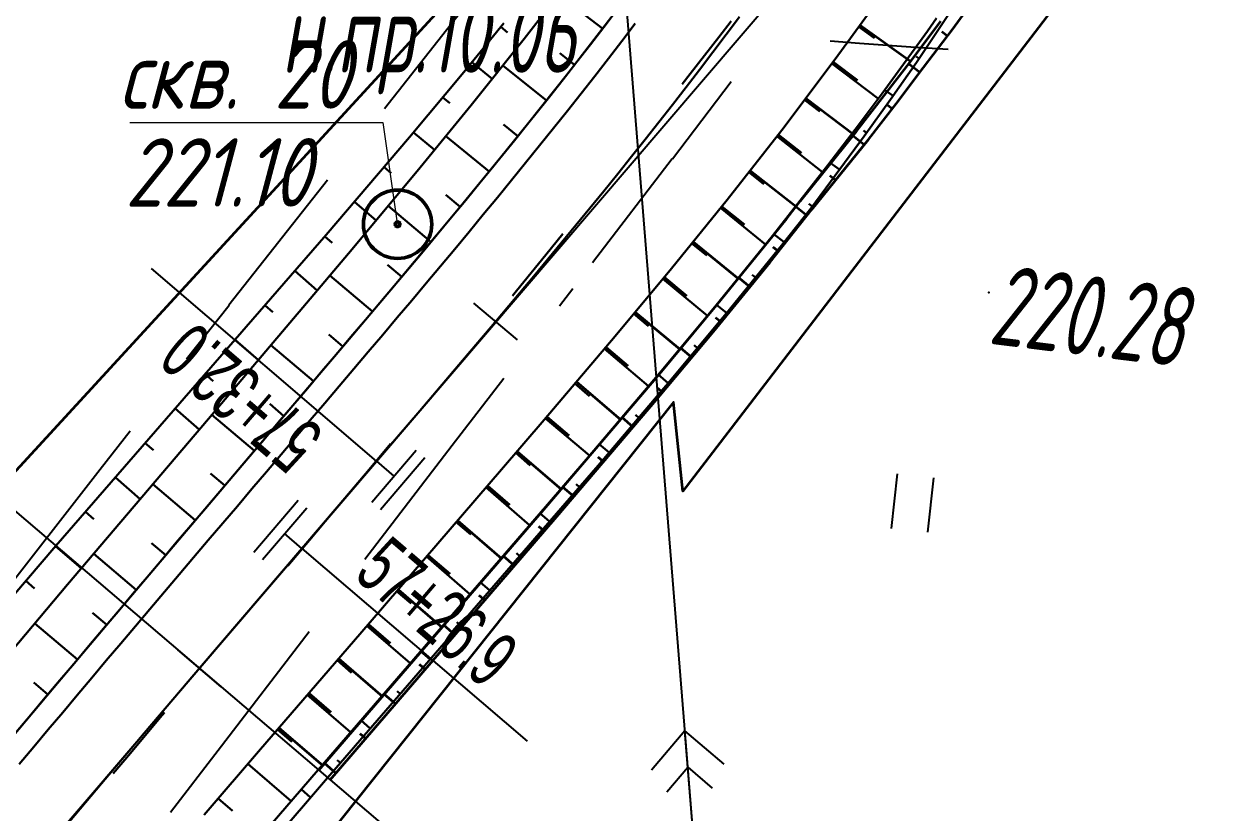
# Model space of a CAD drawing. Header units: millimetres. Extents: x -1799 to 6962, y -1020 to 4121.
# Drawn here: x 3346.3 to 3399.2, y 2337.5 to 2372.1 of the extents above; entities that cross this region are included whole.
import ezdxf
from ezdxf import colors
from ezdxf.entities.mleader import LeaderData, LeaderLine
from ezdxf.math import Vec2, Vec3

# ---------------------------------------------------------------- set-up
doc = ezdxf.new("R2010")
doc.units = ezdxf.units.MM
doc.linetypes.add('CONTI', pattern=[0])
doc.linetypes.add('STROT', pattern=[1.7, 0.5, -1.2])
for name, color, linetype, lineweight in [('10', 1, 'Continuous', 35), ('геология', 7, 'Continuous', 20), ('КОПИЯ_ОСЬ_13_ОТКОСЫ', 7, 'Continuous', 30), ('ОСЬ_ВЕРХ_ПОКРЫТИЯ_ГРАНИЦЫ_ПОЛОС', 7, 'Continuous', 30), ('ОСЬ_ВЕРХ_ПОКРЫТИЯ_ОСЬ', 1, 'Continuous', 30), ('Ось_примыкания', 1, 'Continuous', 35), ('Отметки', 5, 'Continuous', 30)]:
    doc.layers.add(name, color=color, linetype=linetype, lineweight=lineweight)
for name, color, linetype in [('GOR_BDEFAULT', 212, 'CONTI'), ('NAD_MDEFAULT', 7, 'CONTI'), ('PI_OTDEFAULT', 172, 'CONTI'), ('PI_TTDEFAULT', 5, 'CONTI'), ('SIT_LDEFAULT', 7, 'CONTI'), ('ZAPSKDEFAULT', 7, 'CONTI'), ('КОПИЯ_ОСЬ_ТАНГЕНСЫ', 1, 'Continuous'), ('ОСЬ_ВЕРХ_ПОКРЫТИЯ_ОТКОСЫ', 7, 'Continuous'), ('ОСЬ_ВЕРХ_ПОКРЫТИЯ_ПИКЕТЫ', 1, 'Continuous'), ('ОСЬ_ВЕРХ_ПОКРЫТИЯ_РАЗБИВКА_КРИВ', 1, 'Continuous'), ('ОСЬ_ВЕРХ_ПОКРЫТИЯ_ТАНГЕНСЫ', 1, 'Continuous'), ('разметка', 7, 'Continuous')]:
    doc.layers.add(name, color=color, linetype=linetype)
doc.styles.add('eskd', font='spds.shx', dxfattribs={"width": 1.2, "oblique": 15})
doc.styles.get("Standard").update_dxf_attribs({"font": 'arial.ttf'})
doc.styles.add('ГОСТ', font='', dxfattribs={"oblique": 15, "height": 4})
doc.styles.get('ГОСТ').set_extended_font_data('GOST type A')

# ---------------------------------------------------------------- blocks, each defined once
blk = doc.blocks.new('BL_2011')
at = {"color": 0}
for p, q in [((0, 0), (0, 2.4)), ((1.6, 0), (1.6, 2.4))]:
    blk.add_line(p, q, dxfattribs=at)
blk = doc.blocks.new('*U52')
at = {"layer": 'КОПИЯ_ОСЬ_13_ОТКОСЫ'}
for points in [[(84.603958129883, 116.702667236328), (89.58895111084, 122.524314880371), (99.593124389648, 134.023681640625), (101.447914123535, 136.164947509766), (105.103149414063, 140.443862915039), (107.486320495605, 143.301986694336), (109.23193359375, 145.446517944336)], [(87.640975952148, 117.900466918945), (90.108901977539, 120.824569702148), (96.278289794922, 128.098510742188), (100.5869140625, 133.175079345703), (102.417343139648, 135.342147827148), (105.432456970215, 138.953216552734), (107.800849914551, 141.848526000977), (110.118843078613, 144.755661010742), (112.372581481934, 147.675064086914)], [(109.09920501709, 145.282028198242), (109.396026611328, 145.042358398438)], [(107.837532043457, 143.730209350586), (108.72314453125, 143.005233764648)], [(106.560180664063, 142.191268920898), (106.866409301758, 141.935928344727)], [(105.279365539551, 140.655197143555), (106.198066711426, 139.88916015625)], [(103.982833862305, 139.132385253906), (104.299682617188, 138.861724853516)], [(102.683799743652, 137.611694335938), (103.634346008301, 136.799697875977)], [(101.384254455566, 136.091445922852), (101.711219787598, 135.808212280273)], [(100.074775695801, 134.579727172852), (101.055679321289, 133.730056762695)], [(98.763145446777, 133.069885253906), (99.101905822754, 132.775100708008)], [(97.450263977051, 131.561126708984), (98.46654510497999, 130.676788330078)], [(96.137382507324, 130.052383422852), (96.48853302002001, 129.746826171875)], [(94.82471466064501, 128.543441772461), (95.87832641601601, 127.626945495605)], [(93.512107849121, 127.034439086914), (93.875877380371, 126.718017578125)], [(92.199501037598, 125.525444030762), (93.290809631348, 124.576164245605)], [(90.88690185546899, 124.016448974609), (91.263168334961, 123.689155578613)], [(89.574424743652, 122.507347106934), (90.71082305908199, 121.53426361084)], [(88.27359008789101, 120.988189697266), (88.65904998779301, 120.658126831055)]]:
    blk.add_lwpolyline(points, dxfattribs=at)
blk = doc.blocks.new('_None')

msp = doc.modelspace()

# ---------------------------------------------------------------- linework, layer by layer
at = {"ltscale": 7}
msp.add_lwpolyline([(3323.922126793719, 2369.49808446077), (3387.366282349636, 2315.3661867533)], dxfattribs=at)
at = {"layer": '10'}
msp.add_lwpolyline([(3257.785964376593, 2233.173480734614), (3305.505964376332, 2307.223480735359), (3311.155964376705, 2307.793480734726), (3315.665964376481, 2315.343480734539), (3323.015964376575, 2327.6234807348), (3351.525964376351, 2358.663480734837), (3376.445964376277, 2385.793480734726), (3392.325964376631, 2403.093480734539), (3390.565964376388, 2426.713480734651), (3389.945964376277, 2435.233480735135), (3387.645964376463, 2466.273480735173), (3420.035964376593, 2479.743480734912), (3419.855964376426, 2461.833480734763), (3415.225964376537, 2448.763480735396), (3411.670787553778, 2410.116803002928), (3414.315964376388, 2405.043480734726), (3391.075964376631, 2372.423480734614), (3375.145964376463, 2351.653480735061), (3374.735964376314, 2355.543480734726), (3355.765964376575, 2331.733480735135), (3331.815964376388, 2298.793480734726), (3310.79596437637, 2267.173480734614)], dxfattribs=at)
at = {"layer": 'GOR_BDEFAULT', "color": 212, "elevation": 220, "flags": 128}
msp.add_lwpolyline([(3381.611700376447, 2371.399216735189), (3382.891700376416, 2371.289216734854), (3385.141700376416, 2371.139214735863), (3386.78170037643, 2371.029213735287)], dxfattribs=at)
at = {"layer": 'PI_TTDEFAULT', "color": 5}
msp.add_point((3388.5617003764, 2360.359215734911, 220.284), dxfattribs=at)
at = {"layer": 'SIT_LDEFAULT', "color": 7}
for p, q in [((3375.881700376407, 2333.169213734952), (3371.671700376444, 2385.509217735765)), ((3365.381700376407, 2372.629212735606), (3362.0617003764, 2368.419213734952)), ((3377.271700376421, 2369.599213735585), (3374.691700376405, 2366.20921473523)), ((3374.681700376395, 2366.219216735487), (3371.181700376395, 2361.659211734695)), ((3359.571700376409, 2365.289216734854), (3355.241700376451, 2359.799218735111)), ((3369.741700376451, 2359.76921173503), (3370.331700376419, 2360.529213735287)), ((3355.251700376402, 2359.789216734854), (3353.391700376416, 2357.429215735209)), ((3365.04170037644, 2353.659211734695), (3367.301700376449, 2356.599213735585)), ((3350.921700376444, 2354.279213735287), (3349.601700376437, 2352.599213735585)), ((3361.211700376423, 2348.669213734952), (3365.04170037644, 2353.659211734695)), ((3349.601700376437, 2352.599213735585), (3344.771700376421, 2346.399216735189)), ((3354.771700376421, 2340.289216734854), (3358.771700376421, 2345.499215735507)), ((3375.241700376451, 2341.139214735863), (3373.771700376421, 2339.419213734952)), ((3375.801700376449, 2334.169213734952), (3375.241700376451, 2341.139214735863)), ((3376.961700376423, 2339.679215735209), (3375.241700376451, 2341.139214735863)), ((3352.681700376395, 2337.569214735565), (3354.78170037643, 2340.289216734854)), ((3374.451700376414, 2338.469216735487), (3375.371700376398, 2339.549218735111)), ((3375.371700376398, 2339.549218735111), (3376.441700376405, 2338.629212735606))]:
    msp.add_line(p, q, dxfattribs=at)
at = {"layer": 'геология', "color": 1, "linetype": 'Continuous'}
for p, q in [((3350.903481372787, 2367.809158479248), (3361.994693150898, 2367.809158479248)), ((3361.994693150898, 2367.809158479248), (3362.61632546178, 2363.398251540412))]:
    msp.add_line(p, q, dxfattribs=at)
at = {"layer": 'геология', "color": 1, "linetype": 'Continuous', "lineweight": 50}
for radius in [1.5, 0.1033866461948492]:
    msp.add_circle((3362.640957687787, 2363.352592078422), radius, dxfattribs=at)
at = {"layer": 'КОПИЯ_ОСЬ_13_ОТКОСЫ'}
for points in [[(3345.707965867807, 2344.624151219067), (3348.175739305307, 2347.548345555005), (3354.345172899057, 2354.822271336255), (3358.653766649057, 2359.898809422192), (3360.484333055307, 2362.065923680005), (3363.499469774057, 2365.67700766438), (3365.867633836557, 2368.572271336255), (3368.185504930307, 2371.479375828442), (3370.439411180307, 2374.398809422192)], [(3371.627887742807, 2371.93286703938), (3369.690387742807, 2373.428838719067)], [(3345.727985399057, 2340.846563328442), (3347.572223680307, 2343.043096531567), (3350.035602586557, 2345.962774265942), (3354.352985399057, 2351.054204930005), (3360.514118211557, 2358.31030844563), (3362.349567430307, 2360.48267172688), (3365.379352586557, 2364.110235203442), (3367.764606492807, 2367.025884617505), (3370.104450242807, 2369.95972250813), (3372.384723680307, 2372.912481297192)], [(3357.101051517742, 2336.203061485116), (3359.571022220867, 2339.081677818124), (3367.049293705242, 2347.708630943124), (3370.17710132243, 2351.319119834726), (3371.43149585368, 2352.774365806406), (3374.565162845867, 2356.455396079843), (3377.059669681805, 2359.449933433359), (3379.531959720867, 2362.494595908945), (3380.145240970867, 2363.26452388746), (3380.756447025555, 2364.038205528085), (3383.098243900555, 2367.210233115976), (3384.252174564617, 2368.82279720289), (3385.388160892742, 2370.447934531991), (3387.05405444743, 2372.950162315195)], [(3354.162048165143, 2337.453682549683), (3356.634216133893, 2340.338081963745), (3360.979430977643, 2345.38275969812), (3367.202575508893, 2352.598824151245), (3369.072204415143, 2354.777046807495), (3372.181091133893, 2358.44233001062), (3374.649841133893, 2361.413887627808), (3377.091247383893, 2364.427437432495), (3379.488708321393, 2367.48432219812), (3381.831970040143, 2370.59125579187), (3382.621520821393, 2371.669624932495), (3383.402282540143, 2372.75434172937)], [(3356.68637866618, 2336.555325889413), (3359.157936283367, 2339.43412532789), (3369.121193119305, 2350.960599326913), (3370.998268314617, 2353.142117881601), (3374.126686283367, 2356.820798301523), (3376.617408939617, 2359.810346031015), (3379.084938236492, 2362.848538780038), (3381.51352710368, 2365.936978721445), (3382.711036869305, 2367.50378169996), (3383.892311283367, 2369.082776450937), (3385.87192554118, 2371.814801597421), (3386.27426929118, 2372.384839439218)], [(3356.686462227643, 2336.555367119995), (3359.158141915143, 2339.434151299683), (3369.121032540143, 2350.960640557495), (3370.997985665143, 2353.142159112183), (3374.126891915143, 2356.82074797937), (3376.617614571393, 2359.810372002808), (3379.084899727643, 2362.84858001062), (3381.513610665143, 2365.93695891687), (3382.710876290143, 2367.503731377808), (3383.892516915143, 2369.082832940308), (3385.872009102643, 2371.814766534058), (3386.274352852643, 2372.384834893433)], [(3382.868591133893, 2372.011055596558), (3383.559020821393, 2371.512398369995)], [(3370.405719774057, 2370.34985922688), (3369.760211961557, 2370.84839438313)], [(3385.507301517742, 2370.626889610116), (3385.384742923992, 2370.708463096445)], [(3369.164997117807, 2368.781377781567), (3367.251422899057, 2370.307622898755)], [(3381.685973946393, 2370.398018487183), (3383.726501290143, 2368.859078057495)], [(3384.366310306805, 2368.984387779062), (3384.005470463055, 2369.238995933359)], [(3380.481872383893, 2368.80121672937), (3381.160095040143, 2368.289864190308)], [(3367.917926805307, 2367.217779148755), (3367.280231492807, 2367.726446140942)], [(3366.653766649057, 2365.667974461255), (3364.759723680307, 2367.217657078442)], [(3379.272399727643, 2367.208565362183), (3381.276794258893, 2365.63617766687)], [(3383.204200931805, 2367.356671714609), (3383.064918705242, 2367.457303428476)], [(3382.017677494305, 2365.746610069101), (3381.603004642742, 2366.052823448007)], [(3378.038024727643, 2365.634834893433), (3378.705016915143, 2365.11176360437)], [(3365.387165086557, 2364.120000828442), (3364.755817430307, 2364.636602390942)], [(3364.105426805307, 2362.584966648755), (3362.227008836557, 2364.153448094067)], [(3376.797790352643, 2364.065621026245), (3378.773864571393, 2362.46527922937)], [(3380.829811283367, 2364.137616538827), (3380.676735111492, 2364.250623130624)], [(3379.590431400555, 2362.568021201913), (3379.144020267742, 2362.923657798593)], [(3375.539001290143, 2362.511543877808), (3376.196227852643, 2361.979195244995)], [(3362.823200242807, 2361.049810398755), (3362.197223680307, 2361.572637547192)], [(3361.535602586557, 2359.519414890942), (3359.666950242807, 2361.09839438313)], [(3374.274352852643, 2360.962105401245), (3376.226013008893, 2359.340523369995)], [(3378.33042163493, 2361.014874839609), (3378.182716556805, 2361.134732627695)], [(3377.06967944743, 2359.462262534921), (3376.62680835368, 2359.821866416757)], [(3372.996520821393, 2359.42377532312), (3373.645446602643, 2358.884468682495)], [(3360.244098680307, 2357.99243735188), (3359.622516649057, 2358.520147312817)], [(3358.949665086557, 2356.467901219067), (3357.085407274057, 2358.050909031567)], [(3375.789772220867, 2357.925443076913), (3375.643654056805, 2358.047192954843)], [(3371.712829415143, 2357.890205987183), (3373.643493477643, 2356.252510674683)], [(3374.509010502117, 2356.389340781991), (3374.074440189617, 2356.759274864023)], [(3370.418884102643, 2356.365059502808), (3371.060973946393, 2355.82025969812)], [(3357.655231492807, 2354.943243015942), (3357.034137742807, 2355.470830906567)], [(3356.360797899057, 2353.41870688313), (3354.497028367807, 2355.00122641438)], [(3369.125427071393, 2354.83979094812), (3371.052184883893, 2353.205391534058)], [(3373.212501713055, 2354.866437339609), (3373.06821460368, 2354.989331626718)], [(3367.823180977643, 2353.32172454187), (3368.460876290143, 2352.77436126062)], [(3371.916114994305, 2353.343549156015), (3371.483009525555, 2353.712201499765)], [(3355.066364305307, 2351.894170750317), (3354.445270555307, 2352.421270359692)], [(3353.771930711557, 2350.369268406567), (3351.908649461557, 2351.94946860188)], [(3366.518493477643, 2351.805733330933), (3368.428161446393, 2350.158882744995)], [(3370.613746830242, 2351.825681114023), (3370.471656986492, 2351.948193931406)], [(3369.305397220867, 2350.312955283945), (3368.879982181805, 2350.681577110116)], [(3365.212341133893, 2350.291206963745), (3365.847595040143, 2349.743233330933)], [(3352.478473680307, 2348.843755711255), (3351.857379930307, 2349.370611180005)], [(3351.185016649057, 2347.318365086255), (3349.321247117807, 2348.898931492505)], [(3363.906188790143, 2348.776558526245), (3365.812438790143, 2347.13275969812)], [(3367.99594897868, 2348.801328086679), (3367.855201908367, 2348.923230552499)], [(3366.686256595867, 2347.289792442148), (3366.264137455242, 2347.655621909921)], [(3362.600036446393, 2347.262032159058), (3363.234313790143, 2346.715035088745)], [(3348.602497117807, 2344.264043797192), (3346.734333055307, 2345.840337742505)], [(3349.892047899057, 2345.792608250317), (3349.269489305307, 2346.317998875317)], [(3365.376198002117, 2345.778546714609), (3365.236915775555, 2345.899243736093)], [(3361.293884102643, 2345.74750579187), (3363.196716133893, 2344.106514580933)], [(3359.988220040143, 2344.232247002808), (3360.621520821393, 2343.687203057495)], [(3364.066139408367, 2344.26730098707), (3363.648414798992, 2344.629392051523)], [(3347.313434617807, 2342.734868992505), (3346.689411180307, 2343.258794773755)], [(3358.683044258893, 2342.716866143433), (3360.581970040143, 2341.081612237183)], [(3362.75620288493, 2342.756055259531), (3362.618385502117, 2342.875501060312)], [(3361.44614429118, 2341.244809531991), (3361.032814213055, 2341.603162193124)], [(3357.377868477643, 2341.201485284058), (3358.010192696393, 2340.657051690308)], [(3356.074645821393, 2339.684761651245), (3357.974548165143, 2338.055977471558)], [(3360.13608569743, 2339.733563804452), (3359.999244877117, 2339.852200889413)], [(3358.83042163493, 2338.218564414804), (3358.418068119305, 2338.572385215585)], [(3354.772888008893, 2338.166206963745), (3355.406188790143, 2337.62348235437)]]:
    msp.add_lwpolyline(points, dxfattribs=at)
at = {"layer": 'КОПИЯ_ОСЬ_ТАНГЕНСЫ'}
msp.add_line((3326.611700375865, 2311.939214735677), (3430.921700375862, 2433.799214736012), dxfattribs=at)
at = {"layer": 'ОСЬ_ВЕРХ_ПОКРЫТИЯ_ГРАНИЦЫ_ПОЛОС', "linetype": 'Continuous'}
for points in [[(3345.922176743896, 2341.078006733594), (3346.558481982482, 2341.836786646781), (3347.195269450118, 2342.594800788363), (3347.832488860333, 2343.352089848754), (3348.470090067052, 2344.108694609639), (3349.108023056129, 2344.864655922552), (3349.746237938069, 2345.620014707011), (3350.384684939994, 2346.374811941211), (3351.023314397733, 2347.129088644323), (3351.662076747723, 2347.882885877428), (3352.300922519478, 2348.636244721164), (3352.939802327261, 2349.389206282248), (3353.578666862488, 2350.141811660876), (3354.217466885611, 2350.894101969351), (3354.85615321823, 2351.646118298558), (3355.494707724903, 2352.397934945685), (3356.13324557042, 2353.149730790791), (3356.771783415936, 2353.901526632172), (3357.410321261452, 2354.653322475416), (3358.048859107055, 2355.405118320522), (3358.687328168171, 2356.156839232345), (3359.325189767531, 2356.908010604245), (3359.962196045535, 2357.658661439468), (3360.598184133947, 2358.408927544405), (3361.232991416628, 2359.158944064205), (3361.86645544362, 2359.908845373814), (3362.498413846022, 2360.658764977393), (3363.128704251236, 2361.408835404937), (3363.757164199904, 2362.15918809214), (3364.383631063896, 2362.909953301226), (3365.007941965227, 2363.661259981257), (3365.62993369686, 2364.413235694555), (3366.249442644921, 2365.166006490042), (3366.866304711884, 2365.919696801727), (3367.480355242742, 2366.674429347192), (3368.091428951864, 2367.430325008382), (3368.699359852539, 2368.187502739404), (3369.303981188315, 2368.946079438006), (3369.905125366649, 2369.706169850578), (3370.502623895076, 2370.467886459467), (3371.096307319365, 2371.231339361903), (3371.686005164645, 2371.996636169416), (3372.271545879377, 2372.763881886763)], [(3373.065561227073, 2372.155984175776), (3372.477124988081, 2371.384974967142), (3371.884646815548, 2370.616098889534), (3371.288300640104, 2369.849249205005), (3370.688259189317, 2369.084316640546), (3370.084694046391, 2368.321189500776), (3369.477775710062, 2367.559753783432), (3368.867673658367, 2366.799893288327), (3368.254556413662, 2366.041489738424), (3367.638591611039, 2365.284422888805), (3367.019946067545, 2364.528570630041), (3366.398785854844, 2363.773809109268), (3365.775276372509, 2363.020012830769), (3365.149582424065, 2362.267054774252), (3364.521868294172, 2361.514806491708), (3363.892297827444, 2360.763138221962), (3363.261034508681, 2360.01191899312), (3362.628241544657, 2359.261016740848), (3361.994081946681, 2358.510298394983), (3361.358718614656, 2357.759629998741), (3360.722314421679, 2357.008876818617), (3360.085032299956, 2356.25790344124), (3359.447035327039, 2355.506573875819), (3358.808551195494, 2354.754835359206), (3358.17001334992, 2354.003039515031), (3357.531475504462, 2353.251243671787), (3356.892937658888, 2352.499447828543), (3356.25439981343, 2351.747651983437), (3355.615849276519, 2350.995839973365), (3354.977202330783, 2350.243869663601), (3354.33848386186, 2349.49167465457), (3353.699743029496, 2348.739213873086), (3353.061029045153, 2347.986446239439), (3352.422391179725, 2347.23333067206), (3351.78387877151, 2346.479826114525), (3351.145541234067, 2345.725891528105), (3350.507428064253, 2344.971485915979), (3349.86958884993, 2344.21656831858), (3349.232073278205, 2343.461097832223), (3348.594931142705, 2342.70503361841), (3347.958212352105, 2341.948334912223), (3347.321966937461, 2341.190961034422), (3346.686245060273, 2340.432871393313), (3346.051097019876, 2339.674025506166)]]:
    msp.add_lwpolyline(points, dxfattribs=at)
at = {"layer": 'ОСЬ_ВЕРХ_ПОКРЫТИЯ_ОСЬ'}
msp.add_lwpolyline([(3347.788947601433, 2336.603420511273), (3349.660218626124, 2338.823118443054), (3351.537304084932, 2341.037902047311), (3354.046961202936, 2343.985105140519), (3358.449478793927, 2349.133651300718), (3358.449478793927, 2349.133651300718), (3361.722695808663, 2352.95758213607), (3361.722695808663, 2352.95758213607), (3363.609925400358, 2355.163728977938), (3365.493018912539, 2357.37340617684), (3366.744065888352, 2358.850219171879), (3367.990188062229, 2360.33118944933), (3368.611012000745, 2361.07355170456), (3369.23013481292, 2361.817333223683), (3369.847398150634, 2362.562658589718), (3370.462642713779, 2363.309651201976), (3371.075708176251, 2364.058433200617), (3371.686433113393, 2364.809125343722), (3372.294654930776, 2365.561846908567), (3372.900209795227, 2366.316715588247), (3373.502932566256, 2367.073847387371), (3374.10265673046, 2367.833356500057), (3374.699214337461, 2368.595355223318), (3375.292435937192, 2369.359953828541), (3375.882150520958, 2370.127260448796), (3376.468185462503, 2370.897380981048), (3377.050366463585, 2371.670418952976), (3377.628517501036, 2372.446475416807)], dxfattribs=at)
at = {"layer": 'ОСЬ_ВЕРХ_ПОКРЫТИЯ_ОТКОСЫ'}
msp.add_lwpolyline([(3354.162048165143, 2337.453682549683), (3356.634216133893, 2340.338081963745), (3360.979430977643, 2345.38275969812), (3367.202575508893, 2352.598824151245), (3369.072204415143, 2354.777046807495), (3372.181091133893, 2358.44233001062), (3374.649841133893, 2361.413887627808), (3377.091247383893, 2364.427437432495), (3379.488708321393, 2367.48432219812), (3381.831970040143, 2370.59125579187), (3382.621520821393, 2371.669624932495), (3383.402282540143, 2372.75434172937)], dxfattribs=at)
at = {"layer": 'ОСЬ_ВЕРХ_ПОКРЫТИЯ_ПИКЕТЫ'}
for p, q in [((3367.896669517542, 2358.277812004474), (3365.985789966866, 2359.889810560656)), ((3354.903970170746, 2343.063719283243), (3353.002148247624, 2344.686394041789))]:
    msp.add_line(p, q, dxfattribs=at)
at = {"layer": 'ОСЬ_ВЕРХ_ПОКРЫТИЯ_РАЗБИВКА_КРИВ'}
for p, q in [((3361.722695808663, 2352.95758213607), (3351.846698659714, 2361.411260643427)), ((3361.506963453876, 2351.167761039374), (3363.45781234027, 2353.446837304545)), ((3361.722695808663, 2352.95758213607), (3362.482387897073, 2352.307299173822)), ((3361.886809498052, 2350.84261955825), (3363.837658384446, 2353.121695824352)), ((3356.334516218174, 2348.969537609642), (3358.285365104597, 2351.248613875744)), ((3356.714362262292, 2348.644396129449), (3358.665211148773, 2350.92347239462)), ((3358.449478793927, 2349.133651300718), (3357.689786705518, 2349.783934262035)), ((3358.449478793927, 2349.133651300718), (3368.325475942876, 2340.679972792429))]:
    msp.add_line(p, q, dxfattribs=at)
at = {"layer": 'ОСЬ_ВЕРХ_ПОКРЫТИЯ_ТАНГЕНСЫ'}
msp.add_line((3326.611700375865, 2311.939214735677), (3430.921700375862, 2433.799214736012), dxfattribs=at)
at = {"layer": 'Ось_примыкания', "color": 0}
for p, q in [((3382.922217443391, 2372.087384498132), (3385.13163613558, 2370.497080428911)), ((3386.752726825545, 2371.599803273951), (3386.502753879651, 2371.789221957711)), ((3381.742394198411, 2370.472487072845), (3382.811672476362, 2369.666033126799)), ((3385.544326944664, 2370.006138572854), (3385.04641804458, 2370.385270688136)), ((3380.538102321627, 2368.875714993489), (3382.648455072844, 2367.284078524833)), ((3384.330254861279, 2368.416808215355), (3384.083089020229, 2368.609319969465)), ((3379.329957268064, 2367.281906522264), (3380.34688302305, 2366.484349545476)), ((3383.097767014706, 2366.841734539171), (3382.608753557734, 2367.234714997386)), ((3378.095707914714, 2365.708175752697), (3380.112629782796, 2364.126339418267)), ((3381.844939825542, 2365.282752808568), (3381.60012567472, 2365.479490088684)), ((3376.856854720778, 2364.138114848559), (3377.848899830899, 2363.334416456905)), ((3380.593571755084, 2363.722604916816), (3380.10222225838, 2364.113152801444)), ((3375.597877065922, 2362.584095780191), (3377.580722303692, 2360.977707609919)), ((3379.349106882126, 2362.156939824496), (3379.102458159274, 2362.352987927769)), ((3374.334186154107, 2361.033943542664), (3375.314910377851, 2360.21916448084)), ((3378.09059908792, 2360.602585549851), (3377.600745294922, 2361.002382547048)), ((3373.056124906559, 2359.495580956725), (3375.015999639591, 2357.867330264685)), ((3376.826004897312, 2359.053133539309), (3376.581047771449, 2359.253056709108)), ((3371.773131868549, 2357.96135840324), (3372.743538880439, 2357.13826089484)), ((3375.548071888576, 2357.514698732098), (3375.061211042639, 2357.921636705672)), ((3370.479431165508, 2356.436124489096), (3372.416590508112, 2354.793029366446)), ((3374.265433982227, 2355.980149938178), (3374.021032980769, 2356.184430173052)), ((3369.185730462466, 2354.910890575883), (3370.152482793384, 2354.090892961633)), ((3372.970514894094, 2354.455972395291), (3372.483481253972, 2354.871509543073)), ((3367.883894025794, 2353.39259847944), (3369.812237166954, 2351.737448090141)), ((3371.672393658324, 2352.93449901176), (3371.429261543448, 2353.141939355445)), ((3366.579582206245, 2351.876430544456), (3367.54328821548, 2351.045329073829)), ((3370.374272422583, 2351.413025627297), (3369.888777602764, 2351.827249853325)), ((3365.273414092118, 2350.361859694508), (3367.201316643603, 2348.699233716738)), ((3369.073096250397, 2349.894171353814), (3368.831502168565, 2350.102302469698)), ((3363.967245977992, 2348.847288845492), (3364.931442520474, 2348.015764338349)), ((3367.767719518723, 2348.378918376205), (3367.284230549072, 2348.79543974941)), ((3362.661077863866, 2347.332717996475), (3364.589961482308, 2345.669245944743)), ((3366.462342787048, 2346.863665397664), (3366.220447898968, 2347.072055654985)), ((3361.35490974974, 2345.818147146528), (3362.319596825468, 2344.986199602869)), ((3365.156966055374, 2345.348412419123), (3364.672875472761, 2345.765452076134)), ((3360.04939513538, 2344.303013063421), (3361.979613337006, 2342.640426626814)), ((3363.8515893237, 2343.833159440582), (3363.609393629167, 2344.041808840272)), ((3358.744144169972, 2342.78765174785), (3359.709039971503, 2341.956542253879)), ((3362.546212592055, 2342.317906462041), (3362.061520396508, 2342.735464402859)), ((3357.438893204564, 2341.272290431348), (3359.368258208598, 2339.610438893003)), ((3361.240835860381, 2340.802653484431), (3360.998339359599, 2341.011562025559)), ((3359.935459128706, 2339.28740050589), (3359.450165320663, 2339.705476730515))]:
    msp.add_line(p, q, dxfattribs=at)
for points in [[(3359.678927679817, 2338.98962436748), (3369.622726896408, 2350.532170678874), (3374.000168302658, 2355.662785913249), (3376.496262052658, 2358.649114038249), (3378.972824552658, 2361.683537866374), (3380.810715177658, 2363.995793725749), (3383.282883146408, 2367.072087671061), (3384.503586271408, 2368.639348413249), (3385.707199552658, 2370.220036889811), (3386.977219083908, 2371.896062280436), (3388.581711271408, 2374.115544702311)], [(3359.19158136863, 2339.405438565102), (3369.137863615158, 2350.946233178874), (3374.137375333908, 2356.811955835124), (3376.627121427658, 2359.802556421061), (3379.093430021408, 2362.841863061686), (3379.705246427658, 2363.610173608561), (3380.314621427658, 2364.382268335124), (3382.780441740158, 2367.448186303874), (3383.997726896408, 2369.009343530436), (3385.197922208908, 2370.584050561686), (3386.461594083908, 2372.254704858561)]]:
    msp.add_lwpolyline(points, dxfattribs=at)
at = {"layer": 'разметка', "linetype": 'STROT', "lineweight": 30, "ltscale": 7}
msp.add_lwpolyline([(2295.126399920797, 2195.845574040351), (2426.20735194989, 2190.477938314353, -0.03661784691979356), (2731.386984335821, 2155.496033398819, 0.03315993183262787), (2816.77431546918, 2142.924740151887, 0.07299314158265033), (2903.535571704017, 2150.905664543075, 0.0208555111745606), (2952.525832701949, 2165.720669882757, -0.02082482559198729), (3001.516093699911, 2180.535675218714, -0.01435564632850414), (3018.36542483097, 2184.104927326937, -0.03749879800817032), (3107.987691925935, 2191.292633513373), (3173.185842721296, 2193.251660703135, 0.06253206427835101), (3222.727246885925, 2198.890219756787, 0.1166163031610069), (3262.841511575543, 2221.445657927928, 0.0625546909724315), (3293.399657548909, 2260.845453227324, -0.01240678721047258), (3323.524116140305, 2305.660466044595, -0.01289234453343849), (3339.170638600228, 2326.149867380423, -0.0008173444225795665), (3360.086087301295, 2351.045616718394, 0.01157994022244065), (3380.45253558583, 2376.375383199577, 0.05392048293527532), (3395.924318417741, 2404.681474589196, 0.05392048293527532)], format="xyb", dxfattribs=at)

# ---------------------------------------------------------------- block references
at = {"layer": 'ZAPSKDEFAULT', "color": 7, "rotation": 354.0000000000001}
msp.add_blockref('BL_2011', (3384.305085376438, 2350.01401173455), dxfattribs=at)
at = {"layer": 'КОПИЯ_ОСЬ_13_ОТКОСЫ'}
msp.add_blockref('*U52', (3258.066791793108, 2226.723744223279), dxfattribs=at)

# ---------------------------------------------------------------- texts
at = {"layer": 'NAD_MDEFAULT', "color": 7, "style": 'eskd', "oblique": 10, "width": 0.8}
msp.add_text('н.пр.10.06', height=3.5, dxfattribs=at).set_placement((3357.5617003764, 2369.999215735507))
at = {"layer": 'PI_OTDEFAULT', "color": 172, "style": 'eskd', "oblique": 10, "width": 0.8}
msp.add_text('220.28', height=3.5, rotation=353, dxfattribs=at).set_placement((3388.5027243764, 2358.124806735118))
at = {"layer": 'геология', "color": 1, "style": 'ГОСТ', "oblique": 15}
for s, p in [('скв. 20', (3350.41030510903, 2368.409499280539)), ('221.10', (3350.688323547258, 2364.116557899316))]:
    msp.add_text(s, height=3, rotation=0.1, dxfattribs=at).set_placement(p)
at = {"layer": 'ОСЬ_ВЕРХ_ПОКРЫТИЯ_РАЗБИВКА_КРИВ', "width": 0.6}
for s, rotation, p in [('57+32.0', 139.437060595621, (3359.498324106689, 2354.203443495941)), ('57+26.9', 319.437060595621, (3360.67385049593, 2347.887789939915))]:
    msp.add_text(s, height=2.5, rotation=rotation, dxfattribs=at).set_placement(p)

# ---------------------------------------------------------------- leaders
at = {"layer": 'Отметки', "ltscale": 0.2}
ml = msp.add_multileader_mtext('Standard', dxfattribs=at)
ml.set_content('221,41', color=256, style='ГОСТ')
ml.set_leader_properties()
ml.set_arrow_properties(name='NONE')
ml.build(insert=Vec2(0, 0))
ml.multileader.update_dxf_attribs({"text_left_attachment_type": 6, "text_right_attachment_type": 6, "dogleg_length": 0.36, "arrow_head_size": 2})
ctx = ml.context
ctx.base_point, ctx.arrow_head_size, ctx.landing_gap_size, ctx.plane_origin, ctx.plane_x_axis, ctx.plane_y_axis = Vec3(3416.777565210309, 2361.972932632036), 2, 0, Vec3(3487.998602787799, 2372.508751524997), Vec3(0.4325574887344121, 0.9016063547578728), Vec3(-0.9016063547578728, 0.4325574887344121)
ctx.left_attachment, ctx.right_attachment, ctx.text_align_type = 6, 6, 2
notes = []
notes.append((ctx, [(1, (1, 1, 0), (3424.894562763462, 2378.891693180812), (-0.4325574887344122, -0.9016063547578727), 0.3600000000000005, [(0, [(3397.990740250631, 2409.996294189629)], 0, [])])]))
ctx.mtext.insert, ctx.mtext.text_direction, ctx.mtext.rotation, ctx.mtext.alignment, ctx.mtext.line_spacing_style, ctx.mtext.flow_direction = Vec3(3420.591066156727, 2380.557064854925), Vec3(0.4325574887344121, 0.9016063547578728), 1.123468882299859, 3, 2, 5
for ctx, leaders in notes:
    for number, flags, end, landing, length, lines in leaders:
        leader = LeaderData()
        leader.index, (leader.has_last_leader_line, leader.has_dogleg_vector, leader.attachment_direction) = number, flags
        leader.last_leader_point, leader.dogleg_vector, leader.dogleg_length = Vec3(end), Vec3(landing), length
        for number, points, colour, breaks in lines:
            line = LeaderLine()
            line.index, line.vertices, line.color, line.breaks = number, Vec3.list(points), colors.encode_raw_color(colour), breaks
            leader.lines.append(line)
        ctx.leaders.append(leader)

doc.saveas('drawing.dxf')
